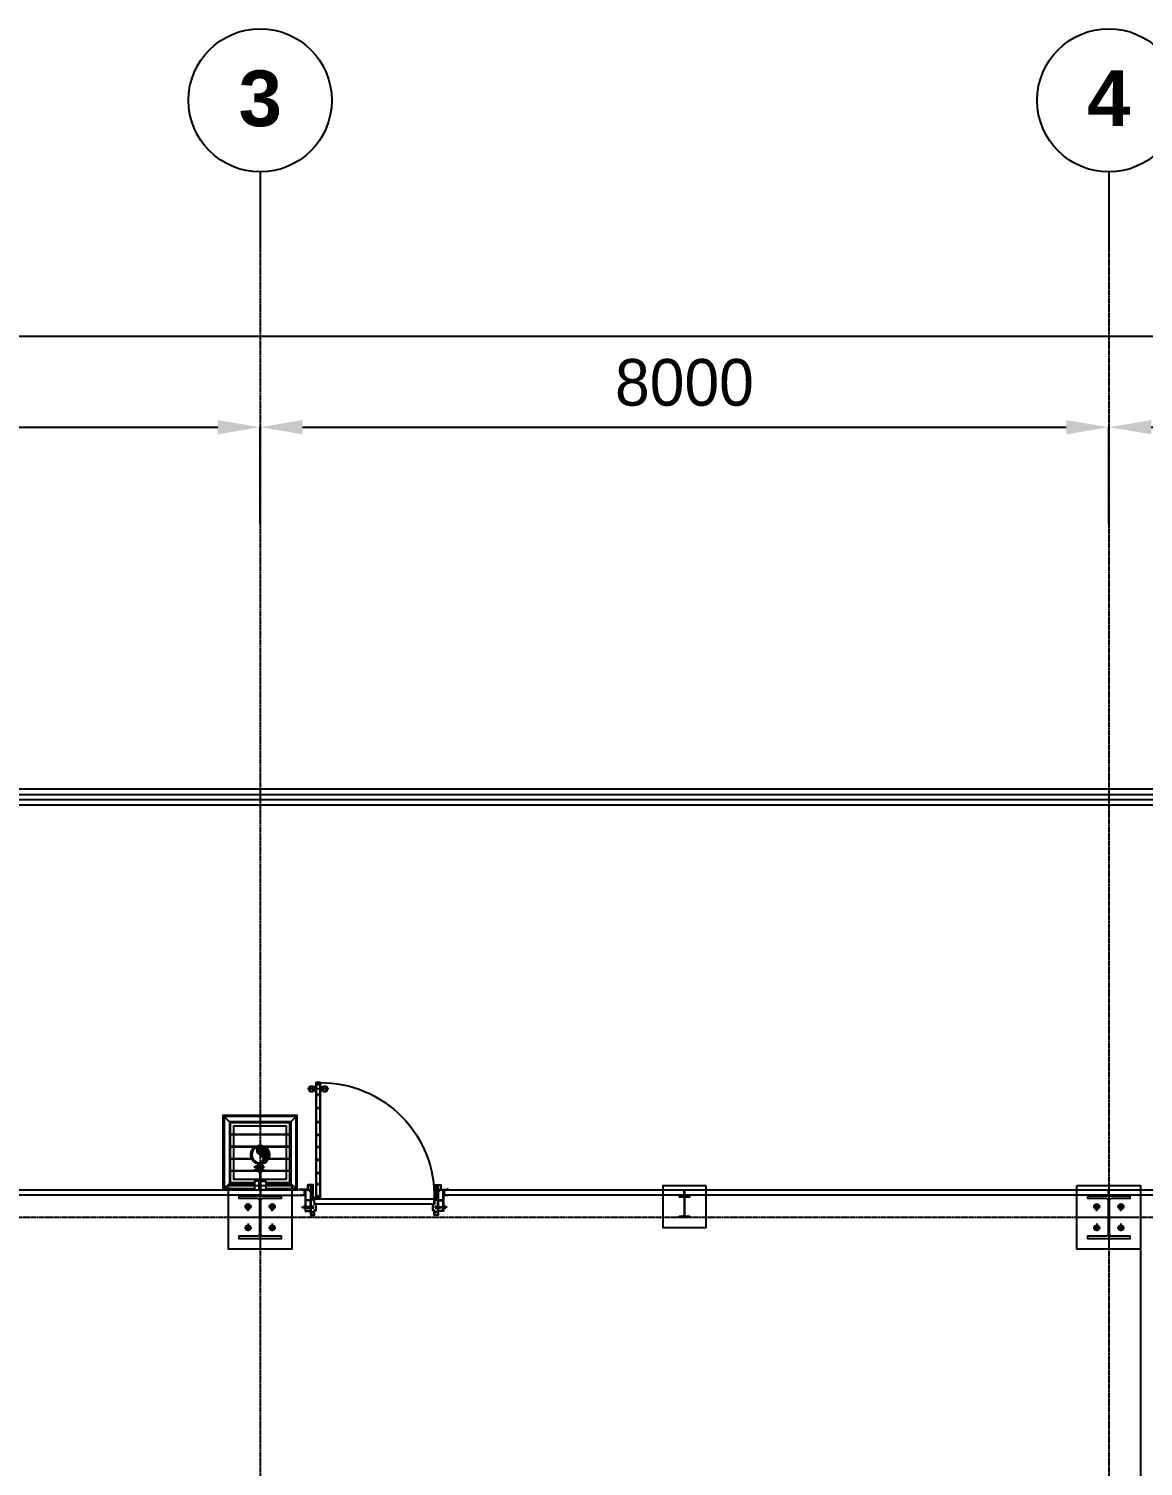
# Model space of a CAD drawing. Header units: millimetres. Extents: x -62354 to 129108, y -71259 to 35407.
# Drawn here: x -41316 to -30810, y 21856 to 35407 of the extents above; entities that cross this region are included whole.
import ezdxf
from ezdxf.enums import TextEntityAlignment as Align
from ezdxf.lldxf.tags import DXFTag

# ---------------------------------------------------------------- set-up
doc = ezdxf.new("R2010")
doc.units = ezdxf.units.MM
doc.header["$MEASUREMENT"] = 0
doc.linetypes.add('1st FL Layout xrf$0$CENTER2', pattern=[1.125, 0.75, -0.125, 0.125, -0.125])
doc.linetypes.add('1st FL Layout xrf$0$DASHDOT', pattern=[1, 0.5, -0.25, 0, -0.25])
for name, color, linetype, transparency in [('1st FL Layout xrf$0$AR-Column', 7, 'Continuous', 0.5), ('1st FL Layout xrf$0$AR-Door', 7, 'Continuous', 0.5), ('1st FL Layout xrf$0$AR-PC PANEL', 7, 'Continuous', 0.5), ('1st FL Layout xrf$0$Future', 7, 'Continuous', 0.5), ('1st FL Layout xrf$0$G-Grid Line', 253, '1st FL Layout xrf$0$CENTER2', 0.5), ('1st FL Layout xrf$0$stair', 7, 'Continuous', 0.5)]:
    doc.layers.add(name, color=color, linetype=linetype, transparency=transparency)
doc.layers.add('1st FL Layout xrf$0$G-Grid', color=7, linetype='Continuous')
doc.layers.add('1st FL Layout xrf$0$G-Grid Dim', color=1, linetype='Continuous')
doc.styles.add('1st FL Layout xrf$0$Standard', font='arialbd.ttf')
doc.styles.add('1st FL Layout xrf$0$TEXT', font='cordia2.shx')
tags = doc.linetypes.add('1st FL Layout xrf$0$DASHED', pattern=[0.75, 0.5, -0.25]).pattern_tags.tags
tags[6:7] = [DXFTag(74, 4), DXFTag(75, 0), DXFTag(340, '0'), DXFTag(46, 1.0), DXFTag(50, 0.0), DXFTag(44, 0.0), DXFTag(45, 0.0)]
tags[4:5] = [DXFTag(74, 4), DXFTag(75, 0), DXFTag(340, '0'), DXFTag(46, 1.0), DXFTag(50, 0.0), DXFTag(44, 0.0), DXFTag(45, 0.0)]
doc.dimstyles.new('1st FL Layout xrf$0$DIMDOT200', dxfattribs={"dimscale": 2, "dimtxt": 220, "dimasz": 200, "dimexe": 0.15, "dimexo": 0.1, "dimgap": 100, "dimtad": 1, "dimdec": 0, "dimzin": 0, "dimdsep": 46, "dimtxsty": '1st FL Layout xrf$0$TEXT', "dimcen": 0.09, "dimclrd": 256, "dimclre": 256, "dimclrt": 7, "dimadec": 0, "dimazin": 0, "dimtfac": 1, "dimtdec": 0, "dimtix": 1, "dimtmove": 2, "dimatfit": 3, "dimfxl": 1, "dimtolj": 1, "dimtzin": 0, "dimarcsym": 0})

# ---------------------------------------------------------------- blocks, each defined once
blk = doc.blocks.new('1st FL Layout xrf$0$40040013')
blk.add_lwpolyline([(-6.5, 156.5), (-6.5, -157, -0.4142136), (-28.5, -179), (-200, -179), (-200, -200), (200, -200), (200, -179), (28.5, -179, -0.4142136), (6.5, -157), (6.5, 156.5, -0.4095336), (28.5, 179), (200, 179), (200, 200), (-200, 200), (-200, 179), (-28.5, 179, -0.4095336)], format="xyb", close=True)
blk = doc.blocks.new('1st FL Layout xrf$0$H400')
at = {"color": 253}
for p, q in [((0, 0.281), (0, -0.281)), ((-0.281, 0), (0.281, 0))]:
    blk.add_line(p, q, dxfattribs=at)
at = {"color": 253, "linetype": '1st FL Layout xrf$0$DASHDOT', "ltscale": 0.1}
for p, q in [((-0.114, 0.058), (-0.114, 0.141)), ((0.114, 0.058), (0.114, 0.141)), ((-0.114, -0.059), (-0.114, -0.142)), ((0.114, -0.059), (0.114, -0.142))]:
    blk.add_line(p, q, dxfattribs=at)
at = {"color": 253}
for points in [[(-0.3, 0.3), (0.3, 0.3), (0.3, -0.3), (-0.3, -0.3)], [(-0.134, 0.111), (-0.114, 0.123), (-0.094, 0.111), (-0.094, 0.088), (-0.114, 0.077), (-0.134, 0.088)], [(0.134, 0.111), (0.114, 0.123), (0.094, 0.111), (0.094, 0.088), (0.114, 0.077), (0.134, 0.088)], [(-0.134, -0.112), (-0.114, -0.123), (-0.094, -0.112), (-0.094, -0.089), (-0.114, -0.077), (-0.134, -0.089)], [(0.134, -0.112), (0.114, -0.123), (0.094, -0.112), (0.094, -0.089), (0.114, -0.077), (0.134, -0.089)]]:
    blk.add_lwpolyline(points, close=True, dxfattribs=at)
for centre, radius in [((-0.114, 0.1), 0.025), ((-0.114, 0.1), 0.0192), ((-0.114, 0.1), 0.01), ((0.114, 0.1), 0.025), ((0.114, 0.1), 0.0192), ((0.114, 0.1), 0.01), ((-0.114, -0.1), 0.025), ((-0.114, -0.1), 0.0192), ((-0.114, -0.1), 0.01), ((0.114, -0.1), 0.025), ((0.114, -0.1), 0.0192), ((0.114, -0.1), 0.01)]:
    blk.add_circle(centre, radius, dxfattribs=at)
at = {"xscale": 0.0009999999999999998, "yscale": 0.0009999999999999998, "zscale": 0.0009999999999999998}
blk.add_blockref('1st FL Layout xrf$0$40040013', (0, 0), dxfattribs=at)
blk = doc.blocks.new('1st FL Layout xrf$0$sc1 200')
for p, q in [((797961, -741612), (797761, -741612)), ((797861, -741609), (797861, -741614))]:
    blk.add_line(p, q)
at = {"color": 253}
blk.add_lwpolyline([(797661, -741812), (798061, -741812), (798061, -741412), (797661, -741412)], close=True, dxfattribs=at)
blk.add_lwpolyline([(797782, -741614, 0.414214), (797769, -741627), (797769, -741662), (797761, -741662), (797761, -741562), (797769, -741562), (797769, -741596, 0.414214), (797782, -741609), (797940, -741609, 0.414214), (797953, -741596), (797953, -741562), (797961, -741562), (797961, -741662), (797953, -741662), (797953, -741627, 0.414214), (797940, -741614)], format="xyb", close=True)
blk = doc.blocks.new('1st FL Layout xrf$0$GRID10040')
at = {"layer": '1st FL Layout xrf$0$AR-Column'}
for p in [(312.838, 275.585), (320.838, 275.585)]:
    blk.add_blockref('1st FL Layout xrf$0$H400', p, dxfattribs=at)
at = {"layer": '1st FL Layout xrf$0$AR-Column', "xscale": -0.001000000000000001, "yscale": 0.001000000000000001, "zscale": 0.001, "rotation": 90}
blk.add_blockref('1st FL Layout xrf$0$sc1 200', (-424.774, 1073.546), dxfattribs=at)
blk = doc.blocks.new('*D46')
at = {"layer": '1st FL Layout xrf$0$G-Grid Dim', "lineweight": -2, "transparency": 16777216}
for p, q in [((-45135, 30744), (-45135, 31651)), ((-44735, 31651), (-39535, 31651)), ((-39135, 30744), (-39135, 31651))]:
    blk.add_line(p, q, dxfattribs=at)
at = {"layer": '1st FL Layout xrf$0$G-Grid Dim', "transparency": 16777216}
for points in [[(-44735, 31718), (-44735, 31584), (-45135, 31651)], [(-39535, 31718), (-39535, 31584), (-39135, 31651)]]:
    blk.add_solid(points, dxfattribs=at)
at = {"layer": '1st FL Layout xrf$0$G-Grid Dim', "color": 7, "transparency": 16777216, "insert": (-42135, 32071), "char_height": 440, "attachment_point": 5, "style": '1st FL Layout xrf$0$TEXT'}
blk.add_mtext('\\A1;6000', dxfattribs=at)
blk = doc.blocks.new('*D47')
at = {"layer": '1st FL Layout xrf$0$G-Grid Dim', "lineweight": -2, "transparency": 16777216}
for p, q in [((-39135, 30744), (-39135, 31651)), ((-38735, 31651), (-31535, 31651)), ((-31135, 30744), (-31135, 31651))]:
    blk.add_line(p, q, dxfattribs=at)
at = {"layer": '1st FL Layout xrf$0$G-Grid Dim', "transparency": 16777216}
for points in [[(-38735, 31718), (-38735, 31584), (-39135, 31651)], [(-31535, 31718), (-31535, 31584), (-31135, 31651)]]:
    blk.add_solid(points, dxfattribs=at)
at = {"layer": '1st FL Layout xrf$0$G-Grid Dim', "color": 7, "transparency": 16777216, "insert": (-35135, 32071), "char_height": 440, "attachment_point": 5, "style": '1st FL Layout xrf$0$TEXT'}
blk.add_mtext('\\A1;8000', dxfattribs=at)
blk = doc.blocks.new('*D48')
at = {"layer": '1st FL Layout xrf$0$G-Grid Dim', "lineweight": -2, "transparency": 16777216}
for p, q in [((-31135, 30744), (-31135, 31651)), ((-30735, 31651), (-23535, 31651)), ((-23135, 30744), (-23135, 31651))]:
    blk.add_line(p, q, dxfattribs=at)
at = {"layer": '1st FL Layout xrf$0$G-Grid Dim', "transparency": 16777216}
for points in [[(-30735, 31718), (-30735, 31584), (-31135, 31651)], [(-23535, 31718), (-23535, 31584), (-23135, 31651)]]:
    blk.add_solid(points, dxfattribs=at)
at = {"layer": '1st FL Layout xrf$0$G-Grid Dim', "color": 7, "transparency": 16777216, "insert": (-27135, 32071), "char_height": 440, "attachment_point": 5, "style": '1st FL Layout xrf$0$TEXT'}
blk.add_mtext('\\A1;8000', dxfattribs=at)
blk = doc.blocks.new('*D49')
at = {"layer": '1st FL Layout xrf$0$G-Grid Dim', "lineweight": -2, "transparency": 16777216}
for p, q in [((-51135, 30744), (-51135, 32505)), ((48465, 32505), (-50735, 32505)), ((48865, 30744), (48865, 32505))]:
    blk.add_line(p, q, dxfattribs=at)
at = {"layer": '1st FL Layout xrf$0$G-Grid Dim', "transparency": 16777216}
for points in [[(-50735, 32572), (-50735, 32438), (-51135, 32505)], [(48465, 32572), (48465, 32438), (48865, 32505)]]:
    blk.add_solid(points, dxfattribs=at)
at = {"layer": '1st FL Layout xrf$0$G-Grid Dim', "color": 7, "transparency": 16777216, "insert": (-1135, 32925), "char_height": 440, "attachment_point": 5, "style": '1st FL Layout xrf$0$TEXT'}
blk.add_mtext('\\A1;100000', dxfattribs=at)
blk = doc.blocks.new('1st FL Layout xrf$0$ST2')
at = {"layer": '1st FL Layout xrf$0$stair'}
for points in [[(-5710, 28239), (-48710, 28239), (-48710, 26809)], [(-5710, 28089), (-48560, 28089), (-48560, 26669)]]:
    blk.add_lwpolyline(points, dxfattribs=at)
at = {"layer": '1st FL Layout xrf$0$stair', "color": 253, "elevation": 0}
for points in [[(-48660, 28189), (-15210, 28189)], [(-15210, 28139), (-48610, 28139)]]:
    blk.add_lwpolyline(points, dxfattribs=at)
blk = doc.blocks.new('1st FL Layout xrf$0$CB')
for p, q in [((-0.008, 0), (-0.008, -0.08)), ((0.008, 0), (0.008, -0.08))]:
    blk.add_line(p, q)
at = {"color": 8}
for p, q in [((-0.003, -0.247), (-0.003, 0)), ((0.003, -0.247), (0.003, 0)), ((-0.29, -0.06), (-0.053, -0.06)), ((0.053, -0.06), (0.29, -0.06)), ((-0.281, -0.177), (-0.009, -0.177)), ((-0.281, -0.181), (-0.009, -0.181)), ((-0.024, -0.181), (-0.043, -0.181)), ((-0.024, -0.192), (-0.043, -0.192)), ((-0.024, -0.211), (-0.043, -0.211)), ((-0.024, -0.222), (-0.043, -0.222)), ((-0.024, -0.18), (-0.041, -0.18)), ((-0.024, -0.192), (-0.041, -0.192)), ((-0.024, -0.21), (-0.041, -0.21)), ((-0.024, -0.222), (-0.041, -0.222)), ((-0.02, -0.178), (-0.014, -0.178)), ((-0.02, -0.195), (-0.014, -0.195)), ((-0.02, -0.208), (-0.014, -0.208)), ((-0.02, -0.225), (-0.014, -0.225)), ((-0.012, -0.201), (-0.009, -0.201)), ((0.009, -0.18), (-0.009, -0.18)), ((0.009, -0.181), (-0.009, -0.181)), ((0.009, -0.192), (-0.009, -0.192)), ((0.009, -0.192), (-0.009, -0.192)), ((0.009, -0.21), (-0.009, -0.21)), ((0.009, -0.211), (-0.009, -0.211)), ((0.009, -0.222), (-0.009, -0.222)), ((0.009, -0.222), (-0.009, -0.222)), ((0.007, -0.252), (0.005, -0.254)), ((0.009, -0.177), (0.281, -0.177)), ((0.009, -0.181), (0.281, -0.181)), ((0.012, -0.201), (0.009, -0.201)), ((0.013, -0.253), (0.01, -0.256)), ((0.023, -0.204), (0.012, -0.204)), ((0.02, -0.178), (0.014, -0.178)), ((0.02, -0.195), (0.014, -0.195)), ((0.02, -0.208), (0.014, -0.208)), ((0.02, -0.225), (0.014, -0.225)), ((0.019, -0.254), (0.014, -0.259)), ((0.024, -0.256), (0.018, -0.263)), ((0.03, -0.258), (0.021, -0.266)), ((0.034, -0.26), (0.024, -0.271)), ((0.039, -0.262), (0.026, -0.275)), ((0.043, -0.265), (0.028, -0.281)), ((0.048, -0.268), (0.029, -0.287)), ((-0.281, -0.291), (-0.08, -0.291)), ((-0.281, -0.295), (-0.081, -0.295)), ((-0.281, -0.405), (0.281, -0.405)), ((0.058, -0.278), (-0.029, -0.366)), ((0.062, -0.282), (-0.029, -0.373)), ((0.065, -0.286), (-0.028, -0.379)), ((0, -0.33), (-0.027, -0.357)), ((0.067, -0.291), (-0.026, -0.384)), ((0.07, -0.295), (-0.024, -0.389)), ((0.072, -0.3), (-0.021, -0.393)), ((0.074, -0.305), (-0.018, -0.397)), ((0.076, -0.311), (-0.014, -0.4)), ((0.077, -0.316), (-0.01, -0.403)), ((0.078, -0.323), (-0.006, -0.406)), ((0.078, -0.329), (0, -0.408)), ((0.078, -0.337), (0.007, -0.408)), ((0.077, -0.345), (0.015, -0.407)), ((0.074, -0.355), (0.025, -0.404)), ((0.055, -0.275), (0.027, -0.302)), ((0.051, -0.271), (0.029, -0.294)), ((0.069, -0.367), (0.037, -0.399)), ((0.08, -0.291), (0.281, -0.291)), ((0.081, -0.295), (0.281, -0.295)), ((-0.281, -0.409), (0.281, -0.409)), ((-0.281, -0.519), (0.281, -0.519)), ((-0.281, -0.523), (0.281, -0.523))]:
    blk.add_line(p, q, dxfattribs=at)
at = {"color": 8, "linetype": '1st FL Layout xrf$0$DASHED'}
for p, q in [((-0.059, -0.186), (0.04, -0.186)), ((-0.059, -0.216), (0.04, -0.216))]:
    blk.add_line(p, q, dxfattribs=at)
blk.add_lwpolyline([(-0.35, 0), (0.35, 0), (0.35, -0.7), (-0.35, -0.7)], close=True)
for points in [[(-0.003, -0.08), (-0.053, -0.08), (-0.053, 0)], [(0.003, -0.08), (0.053, -0.08), (0.053, 0)], [(0.053, -0.01), (0.34, -0.01), (0.34, -0.69), (-0.34, -0.69), (-0.34, -0.01), (-0.053, -0.01)]]:
    blk.add_lwpolyline(points)
at = {"color": 8}
for points in [[(-0.34, -0.69), (-0.29, -0.64), (-0.29, -0.06), (-0.34, -0.01)], [(0.053, -0.065), (0.285, -0.065), (0.285, -0.635), (-0.285, -0.635), (-0.285, -0.065), (-0.053, -0.065)], [(0.053, -0.069), (0.281, -0.069), (0.281, -0.631), (-0.281, -0.631), (-0.281, -0.069), (-0.053, -0.069)], [(0.34, -0.69), (0.29, -0.64), (0.29, -0.06), (0.34, -0.01)], [(-0.012, -0.198), (-0.022, -0.198), (-0.024, -0.197), (-0.024, -0.176), (-0.022, -0.174)], [(-0.012, -0.228), (-0.022, -0.228), (-0.024, -0.227), (-0.024, -0.206), (-0.022, -0.204)], [(-0.022, -0.198), (-0.022, -0.174), (-0.012, -0.174)], [(-0.022, -0.228), (-0.022, -0.204), (-0.012, -0.204)], [(-0.009, -0.171), (-0.012, -0.171), (-0.012, -0.231), (-0.009, -0.231)], [(-0.009, -0.242), (-0.009, -0.161), (-0.003, -0.161)], [(0.009, -0.242), (0.009, -0.161), (0.003, -0.161)], [(0.009, -0.231), (0.012, -0.231), (0.012, -0.171), (0.009, -0.171)], [(0.012, -0.198), (0.023, -0.198), (0.024, -0.197), (0.024, -0.176), (0.023, -0.174)], [(0.023, -0.198), (0.023, -0.174), (0.012, -0.174)], [(0.023, -0.228), (0.024, -0.227), (0.024, -0.206), (0.023, -0.204), (0.023, -0.228), (0.012, -0.228)], [(0.29, -0.64), (-0.29, -0.64)]]:
    blk.add_lwpolyline(points, dxfattribs=at)
for points in [[(0.25, -0.1), (0.25, -0.6), (-0.25, -0.6), (-0.25, -0.1)], [(-0.043, -0.181), (-0.043, -0.192), (-0.041, -0.192), (-0.041, -0.18)], [(-0.041, -0.222), (-0.041, -0.21), (-0.043, -0.211), (-0.043, -0.222)]]:
    blk.add_lwpolyline(points, close=True, dxfattribs=at)
for radius in [0.0826, 0.0781]:
    blk.add_circle((0, -0.33), radius, dxfattribs=at)
for centre, radius, start, end in [((0, -0.33), 0.0886, 95.8302, 84.1698), ((-0.019, -0.175), 0.00394, 178.1674, 247.0711), ((-0.007, -0.186), 0.0154, 147.5596, 212.4404), ((-0.019, -0.198), 0.00394, 112.9289, 181.8326), ((-0.019, -0.205), 0.00394, 178.1674, 247.0711), ((-0.007, -0.216), 0.0154, 147.5596, 212.4404), ((-0.019, -0.228), 0.00394, 112.9289, 181.8326), ((-0.016, -0.175), 0.00394, 292.9289, 1.8326), ((-0.027, -0.186), 0.0154, 327.5596, 32.4404), ((-0.016, -0.198), 0.00394, 358.1674, 67.0711), ((-0.016, -0.205), 0.00394, 292.9289, 1.8326), ((-0.027, -0.216), 0.0154, 327.5596, 32.4404), ((-0.016, -0.228), 0.00394, 358.1674, 67.0711), ((-0.012, -0.291), 0.0408, 286.8351, 73.1649), ((0.016, -0.175), 0.00394, 178.1674, 247.0711), ((0.027, -0.186), 0.0154, 147.5596, 212.4404), ((0.016, -0.198), 0.00394, 112.9289, 181.8326), ((0.016, -0.205), 0.00394, 178.1674, 247.0711), ((0.027, -0.216), 0.0154, 147.5596, 212.4404), ((0.016, -0.228), 0.00394, 112.9289, 181.8326), ((0.019, -0.175), 0.00394, 292.9289, 1.8326), ((0.007, -0.186), 0.0154, 327.5596, 32.4404), ((0.019, -0.198), 0.00394, 358.1674, 67.0711), ((0.019, -0.205), 0.00394, 292.9289, 1.8326), ((0.007, -0.216), 0.0154, 327.5596, 32.4404), ((0.019, -0.228), 0.00394, 358.1674, 67.0711), ((0.012, -0.369), 0.0408, 106.8351, 253.1649)]:
    blk.add_arc(centre, radius, start, end, dxfattribs=at)
blk = doc.blocks.new('1st FL Layout xrf$0$D1.1')
at = {"color": 253}
for p, q in [((-1.025, -0.17), (-1.025, 0.031)), ((0.075, 0.063), (0.105, 0.063)), ((0.075, 0.003), (0.105, 0.003)), ((0.09, 0.086), (0.09, -0.032)), ((0.015, -0.037), (-0.005, -0.037)), ((0.005, -0.025), (0.005, -0.048)), ((0.015, -1.166), (0.015, -0.034)), ((0.06, -1.151), (0.06, -0.049)), ((0.075, -0.021), (0.105, -0.021)), ((0.075, -1.179), (0.105, -1.179)), ((0.075, -1.203), (0.105, -1.203)), ((0.09, -1.286), (0.09, -1.168)), ((0.075, -1.263), (0.105, -1.263))]:
    blk.add_line(p, q, dxfattribs=at)
for p, q in [((0.025, 0), (0.155, 0)), ((0, -0.05), (0, -0.04)), ((0.002, -0.05), (0.002, -0.042)), ((0.015, -0.031), (0.008, -0.031)), ((0.015, -0.033), (0.01, -0.033)), ((0.015, -0.033), (0.01, -0.033)), ((0.025, -1.2), (0.155, -1.2))]:
    blk.add_line(p, q)
for points in [[(-1.049, -0.017, -0.03052), (-1.048, 0.002)], [(-1.002, 0.002, -0.03052), (-1.001, -0.017)], [(0.085, 0.003), (0.085, 0.063, -1), (0.095, 0.063), (0.095, 0.003)], [(-1.084, -0.05), (0.002, -0.05, -0.414214), (0.003, -0.051), (0.003, -0.069, -0.414214), (0.002, -0.07, -0.414214), (0.003, -0.071), (0.003, -0.089, -0.414214), (0.002, -0.09), (-1.084, -0.09, -0.414214), (-1.085, -0.089), (-1.085, -0.071, -0.414214), (-1.084, -0.07, -0.414214), (-1.085, -0.069), (-1.085, -0.051, -0.414214), (-1.084, -0.05)], [(-1.083, -0.051, 0.414214), (-1.083, -0.052), (-1.083, -0.068, 0.414214), (-1.083, -0.068), (-1.065, -0.068), (-1.065, -0.071), (-1.083, -0.071, 0.414214), (-1.083, -0.072), (-1.083, -0.088, 0.414214), (-1.083, -0.088), (0.001, -0.088, 0.414214), (0.002, -0.088), (0.002, -0.072, 0.414214), (0.001, -0.071), (-0.017, -0.071), (-0.017, -0.068), (0.001, -0.068, 0.414214), (0.002, -0.068), (0.002, -0.052, 0.414214), (0.001, -0.051), (-1.083, -0.051)], [(-1.063, -0.048, -0.101811), (-1.044, -0.044)], [(-1.044, -0.095, -0.101811), (-1.063, -0.092)], [(-1.001, -0.017, -0.414214), (-1.008, -0.024), (-1.042, -0.024, -0.414214), (-1.049, -0.017)], [(-1.049, -0.123, -0.414214), (-1.042, -0.116), (-1.008, -0.116, -0.414214), (-1.001, -0.123)], [(-1.048, -0.141, -0.03052), (-1.049, -0.123)], [(-1.006, -0.044, -0.101811), (-0.987, -0.048)], [(-0.987, -0.092, -0.101811), (-1.006, -0.095)], [(-1.001, -0.123, -0.03052), (-1.002, -0.141)], [(-0.972, -0.086), (-0.972, -0.053, -0.414214), (-0.972, -0.053), (-0.954, -0.053), (-0.954, -0.051), (-0.973, -0.051, 0.414214), (-0.974, -0.052), (-0.974, -0.087, 0.414214), (-0.973, -0.088), (-0.954, -0.088), (-0.954, -0.086), (-0.972, -0.086, -0.414214), (-0.972, -0.086)], [(-0.843, -0.053), (-0.843, -0.086, -0.414214), (-0.843, -0.086), (-0.861, -0.086), (-0.861, -0.088), (-0.842, -0.088, 0.414214), (-0.841, -0.087), (-0.841, -0.052, 0.414214), (-0.842, -0.051), (-0.861, -0.051), (-0.861, -0.053), (-0.843, -0.053, -0.414214), (-0.843, -0.053)], [(-0.711, -0.053), (-0.711, -0.086, -0.414214), (-0.712, -0.086), (-0.73, -0.086), (-0.73, -0.088), (-0.711, -0.088, 0.414214), (-0.71, -0.087), (-0.71, -0.052, 0.414214), (-0.711, -0.051), (-0.73, -0.051), (-0.73, -0.053), (-0.712, -0.053, -0.414214), (-0.711, -0.053)], [(-0.592, -0.053, 0.414214), (-0.592, -0.053), (-0.61, -0.053), (-0.61, -0.051), (-0.591, -0.051, -0.414214), (-0.59, -0.052), (-0.59, -0.087, -0.414214), (-0.591, -0.088), (-0.61, -0.088), (-0.61, -0.086), (-0.592, -0.086, 0.414214), (-0.592, -0.086), (-0.592, -0.053)], [(-0.475, -0.086, -0.414214), (-0.476, -0.086), (-0.494, -0.086), (-0.494, -0.088), (-0.475, -0.088, 0.414214), (-0.474, -0.087), (-0.474, -0.052, 0.414214), (-0.475, -0.051), (-0.494, -0.051), (-0.494, -0.053), (-0.476, -0.053, -0.414214), (-0.475, -0.053), (-0.475, -0.086)], [(-0.355, -0.086, -0.414214), (-0.356, -0.086), (-0.374, -0.086), (-0.374, -0.088), (-0.355, -0.088, 0.414214), (-0.354, -0.087), (-0.354, -0.052, 0.414214), (-0.355, -0.051), (-0.374, -0.051), (-0.374, -0.053), (-0.356, -0.053, -0.414214), (-0.355, -0.053), (-0.355, -0.086)], [(-0.232, -0.086, -0.414214), (-0.232, -0.086), (-0.25, -0.086), (-0.25, -0.088), (-0.231, -0.088, 0.414214), (-0.23, -0.087), (-0.23, -0.052, 0.414214), (-0.231, -0.051), (-0.25, -0.051), (-0.25, -0.053), (-0.232, -0.053, -0.414214), (-0.232, -0.053), (-0.232, -0.086)], [(-0.126, -0.086, -0.414214), (-0.127, -0.086), (-0.145, -0.086), (-0.145, -0.088), (-0.126, -0.088, 0.414214), (-0.125, -0.087), (-0.125, -0.052, 0.414214), (-0.126, -0.051), (-0.145, -0.051), (-0.145, -0.053), (-0.127, -0.053, -0.414214), (-0.126, -0.053), (-0.126, -0.086)], [(0.085, -1.203), (0.085, -1.263, 1), (0.095, -1.263), (0.095, -1.203)]]:
    blk.add_lwpolyline(points, format="xyb")
for points in [[(-1.048, 0.002), (-1.043, 0.016), (-1.007, 0.016), (-1.002, 0.002)], [(-1.009, -0.034), (-1.006, -0.044), (-1.044, -0.044), (-1.041, -0.034)], [(-1.009, -0.105), (-1.006, -0.095), (-1.044, -0.095), (-1.041, -0.105)], [(0.025, -0.003), (0.025, -0.002), (0.155, -0.002), (0.155, -0.003)], [(-1.002, -0.141), (-1.007, -0.155), (-1.043, -0.155), (-1.048, -0.141)], [(0.025, -1.197), (0.025, -1.198), (0.155, -1.198), (0.155, -1.197)]]:
    blk.add_lwpolyline(points, close=True)
for points in [[(0.017, -0.033, 0.414214), (0.017, -0.033), (0.017, -0.033), (0.061, -0.033, -0.414214), (0.062, -0.034), (0.062, -0.048), (0.062, -0.048, 0.414214), (0.062, -0.048), (0.062, -0.048), (0.118, -0.048), (0.118, -0.048, 0.414214), (0.118, -0.048), (0.118, -0.048), (0.118, -0.034), (0.118, -0.034, -0.414214), (0.119, -0.033), (0.119, -0.033), (0.163, -0.033), (0.163, -0.033, 0.414214), (0.163, -0.033), (0.163, -0.033), (0.163, -0.002), (0.163, -0.002, 0.414214), (0.163, -0.002), (0.163, -0.002), (0.145, -0.002), (0.145, 0), (0.164, 0), (0.164, 0, -0.414214), (0.165, -0.001), (0.165, -0.001), (0.165, -0.034), (0.165, -0.034, -0.414214), (0.164, -0.035), (0.164, -0.035), (0.12, -0.035), (0.12, -0.035, 0.414229), (0.12, -0.035), (0.12, -0.049), (0.12, -0.049, -0.414214), (0.119, -0.05), (0.119, -0.05), (0.061, -0.05), (0.061, -0.05, -0.414214), (0.06, -0.049), (0.06, -0.049), (0.06, -0.035), (0.06, -0.035, 0.414214), (0.06, -0.035), (0.06, -0.035), (0.016, -0.035), (0.016, -0.035, -0.414214), (0.015, -0.034), (0.015, -0.034), (0.015, -0.001), (0.015, -0.001, -0.414214), (0.016, 0), (0.016, 0), (0.035, 0), (0.035, -0.002), (0.017, -0.002), (0.017, -0.002, 0.414214), (0.017, -0.002), (0.017, -0.002), (0.017, -0.033)], [(0.06, -0.044), (0.06, -0.045), (0.058, -0.045), (0.058, -0.039), (0.06, -0.039), (0.06, -0.04, -0.218211), (0.067, -0.042, -0.223174)], [(0.017, -1.167, -0.414214), (0.017, -1.167), (0.017, -1.167), (0.061, -1.167, 0.414214), (0.062, -1.166), (0.062, -1.152), (0.062, -1.152, -0.414214), (0.062, -1.152), (0.062, -1.152), (0.118, -1.152), (0.118, -1.152, -0.414214), (0.118, -1.152), (0.118, -1.152), (0.118, -1.166), (0.118, -1.166, 0.414214), (0.119, -1.167), (0.119, -1.167), (0.163, -1.167), (0.163, -1.167, -0.414214), (0.163, -1.167), (0.163, -1.167), (0.163, -1.198), (0.163, -1.198, -0.414214), (0.163, -1.198), (0.163, -1.198), (0.145, -1.198), (0.145, -1.2), (0.164, -1.2), (0.164, -1.2, 0.414214), (0.165, -1.199), (0.165, -1.199), (0.165, -1.166), (0.165, -1.166, 0.414214), (0.164, -1.165), (0.164, -1.165), (0.12, -1.165), (0.12, -1.165, -0.414229), (0.12, -1.165), (0.12, -1.151), (0.12, -1.151, 0.414214), (0.119, -1.15), (0.119, -1.15), (0.061, -1.15), (0.061, -1.15, 0.414214), (0.06, -1.151), (0.06, -1.151), (0.06, -1.165), (0.06, -1.165, -0.414214), (0.06, -1.165), (0.06, -1.165), (0.016, -1.165), (0.016, -1.165, 0.414214), (0.015, -1.166), (0.015, -1.166), (0.015, -1.199), (0.015, -1.199, 0.414214), (0.016, -1.2), (0.016, -1.2), (0.035, -1.2), (0.035, -1.198), (0.017, -1.198), (0.017, -1.198, -0.414214), (0.017, -1.198), (0.017, -1.198), (0.017, -1.167)], [(0.06, -1.156), (0.06, -1.155), (0.058, -1.155), (0.058, -1.161), (0.06, -1.161), (0.06, -1.16, 0.218211), (0.067, -1.158, 0.223174)]]:
    blk.add_lwpolyline(points, format="xyb", close=True)
for points in [[(-1.065, -0.07), (-1.084, -0.07)], [(-0.987, -0.05), (-0.987, -0.048), (-1.063, -0.048), (-1.063, -0.05)], [(-0.987, -0.09), (-0.987, -0.092), (-1.063, -0.092), (-1.063, -0.09)], [(-1.043, -0.024), (-1.043, -0.025), (-1.007, -0.025), (-1.007, -0.024)], [(-1.043, -0.116), (-1.043, -0.115), (-1.007, -0.115), (-1.007, -0.116)], [(-1.038, -0.034), (-1.038, -0.026), (-1.038, -0.025)], [(-1.038, -0.026), (-1.012, -0.026), (-1.012, -0.034)], [(-1.038, -0.105), (-1.038, -0.113), (-1.038, -0.115)], [(-1.038, -0.113), (-1.012, -0.113), (-1.012, -0.105)], [(-1.012, -0.026), (-1.012, -0.025)], [(-1.012, -0.113), (-1.012, -0.115)], [(-0.017, -0.07), (0.002, -0.07)], [(0, -0.051), (0, -0.068)], [(0.002, -0.071), (0.002, -0.077), (0, -0.077), (0, -0.071)], [(0.002, -0.051), (0.002, -0.068)], [(0.017, -0.033), (0.045, -0.033), (0.045, -0.031), (0.017, -0.031)], [(-1.024, -0.155), (-1.024, -0.157), (-1.027, -0.157), (-1.027, -0.155)]]:
    blk.add_lwpolyline(points)
for centre, radius in [((0.09, 0.003), 0.0045), ((0.005, -0.037), 0.006), ((0.09, -0.021), 0.0045), ((0.09, -1.179), 0.0045), ((0.09, -1.203), 0.0045)]:
    blk.add_circle(centre, radius)
blk.add_arc((-0.014, -0.094), 1.071, 179.6794, 271.5578, dxfattribs=at)
blk.add_point((0.155, 0))
blk = doc.blocks.new('1st FL Layout xrf$0$A$C203E5055')
at = {"color": 253, "ltscale": 0.2}
blk.add_line((0, 4), (27, 4), dxfattribs=at)
for p, q in [((8, 3), (7, 5)), ((7, 5), (7, 4)), ((8, 5), (7, 5)), ((7, 5), (7, 5)), ((7, 4), (8, 3)), ((9, 3), (8, 5)), ((9, 5), (8, 5)), ((8, 5), (8, 5)), ((8, 5), (8, 5)), ((8, 4), (9, 4)), ((8, 3), (8, 4)), ((10, 5), (9, 5)), ((9, 5), (9, 5)), ((9, 5), (9, 5)), ((10, 3), (9, 5)), ((9, 4), (9, 3)), ((9, 3), (9, 4)), ((9, 4), (10, 4)), ((11, 3), (10, 5)), ((11, 5), (10, 5)), ((10, 5), (10, 5)), ((10, 5), (10, 5)), ((10, 4), (11, 4)), ((10, 3), (10, 4)), ((10, 4), (10, 3)), ((12, 3), (11, 5)), ((12, 5), (11, 5)), ((11, 5), (11, 5)), ((11, 5), (11, 5)), ((11, 4), (11, 3)), ((11, 3), (11, 4)), ((11, 4), (12, 4)), ((13, 3), (12, 5)), ((12, 5), (12, 5)), ((12, 5), (12, 5)), ((13, 5), (12, 5)), ((12, 4), (12, 3)), ((12, 3), (12, 4)), ((12, 4), (13, 4)), ((13, 5), (13, 5)), ((13, 5), (13, 5)), ((14, 5), (13, 5)), ((14, 3), (13, 5)), ((13, 4), (13, 3)), ((13, 3), (13, 4)), ((13, 4), (14, 4)), ((14, 5), (14, 5)), ((14, 5), (14, 5)), ((15, 5), (14, 5)), ((15, 3), (14, 5)), ((15, 3), (14, 5)), ((14, 4), (15, 4)), ((14, 3), (14, 4)), ((14, 4), (14, 3)), ((15, 5), (15, 5)), ((15, 5), (15, 5)), ((16, 5), (15, 5)), ((16, 3), (15, 5)), ((15, 4), (15, 4)), ((15, 3), (15, 4)), ((15, 4), (15, 3)), ((15, 4), (16, 3)), ((16, 5), (16, 5)), ((16, 5), (16, 5)), ((17, 5), (16, 5)), ((17, 3), (16, 5)), ((17, 3), (16, 5)), ((16, 4), (17, 3)), ((16, 4), (16, 4)), ((16, 3), (16, 4)), ((17, 5), (17, 5)), ((17, 5), (17, 5)), ((18, 5), (17, 5)), ((18, 3), (17, 5)), ((17, 4), (17, 4)), ((17, 3), (17, 4)), ((17, 4), (18, 3)), ((17, 4), (18, 4)), ((17, 4), (17, 4)), ((18, 5), (18, 5)), ((19, 5), (18, 5)), ((18, 4), (18, 5)), ((18, 3), (19, 3)), ((19, 7), (19, 2)), ((19, 3), (19, 5)), ((20, 5), (20, 5)), ((21, 5), (21, 5)), ((21, 4), (21, 4))]:
    blk.add_line(p, q)
blk.add_lwpolyline([(19, 4), (19, 2, -0.06934), (18, 1, 0.119917), (18, 0), (17, 0), (17, 4), (17, 9), (18, 9, 0.119917), (18, 7, -0.06934), (19, 7)], format="xyb", close=True)
blk.add_lwpolyline([(17, 2), (17, 8), (18, 8), (18, 2)], close=True)
blk.add_lwpolyline([(18, 0), (18, 4), (18, 9)])
for centre, major_axis, start_param, end_param in [((18, 4), (-1.59, -1.59), 1.00621, 3.706179), ((20, 5), (-0.212, -0.212), 0.43991, 2.406403), ((20, 4), (-0.366, -0.366), 1.995556, 3.753147)]:
    blk.add_ellipse(centre, major_axis=major_axis, ratio=1, start_param=start_param, end_param=end_param)
blk = doc.blocks.new('1st FL Layout xrf$0$A$C7FE23A81')
at = {"color": 253}
for p, q in [((-76, -42), (-64, -42)), ((-76, -77), (-62, -77)), ((-72, -41), (-68, -41)), ((-68, -43), (-72, -43)), ((-72, -76), (-66, -76)), ((-66, -77), (-72, -77))]:
    blk.add_line(p, q, dxfattribs=at)
for p, q in [((-72, -40), (-72, -44)), ((-72, -75), (-72, -79)), ((-68, -40), (-68, -44)), ((-66, -75), (-66, -79)), ((-54, -109), (-54, -105)), ((-52, -109), (-54, -109)), ((-53, -105), (-53, -105)), ((-51, -105), (-52, -105)), ((-51, -109), (-50, -110)), ((-50, -105), (-50, -105)), ((-48, -105), (-49, -105)), ((-49, -109), (-49, -110)), ((-48, -109), (-47, -110)), ((-47, -105), (-47, -105)), ((-47, -109), (-46, -110)), ((-45, -105), (-46, -105)), ((-45, -109), (-45, -110)), ((-44, -105), (-44, -105)), ((-44, -109), (-44, -109))]:
    blk.add_line(p, q)
for points in [[(-50, 90, -0.414214), (-50, 90), (-50, 81, 0.414214), (-49, 80), (0, 80), (0, 82), (-48, 82, -0.414214), (-48, 82), (-48, 91, 0.414214), (-49, 92), (-85, 92), (-85, 90)], [(0, 76), (0, -16, -0.414214), (-4, -20), (-46, -20, -0.414214), (-50, -16), (-50, 76, -0.414214), (-46, 80), (-4, 80, -0.414214), (0, 76)], [(-4, 78), (-46, 78, 0.414214), (-48, 76), (-48, -16, 0.414214), (-46, -18), (-4, -18, 0.414214), (-2, -16), (-2, 76, 0.414214), (-4, 78)], [(-55, -112, 0.843624), (-54, -112), (-54, -109), (-54, -105), (-54, -102, 0.703285), (-55, -102)], [(0, -116), (0, -24, 0.414214), (-4, -20), (-46, -20, 0.414214), (-50, -24), (-50, -116, 0.414214), (-46, -120), (-4, -120, 0.414214), (0, -116)], [(-4, -118), (-46, -118, -0.414214), (-48, -116), (-48, -24, -0.414214), (-46, -22), (-4, -22, -0.414214), (-2, -24), (-2, -116, -0.414214), (-4, -118)]]:
    blk.add_lwpolyline(points, format="xyb", close=True)
at = {"extrusion": (0, 0, -1)}
for points in [[(72, -40), (72, -40), (73, -40), (73, -40), (73, -41), (73, -41), (74, -41), (74, -42)], [(74, -42), (74, -42), (73, -43), (73, -43), (73, -43), (73, -44), (72, -44), (72, -44)], [(72, -75), (72, -75), (73, -75), (73, -75), (73, -75), (73, -76), (74, -76), (74, -77)], [(74, -77), (74, -77), (73, -78), (73, -78), (73, -78), (73, -78), (72, -79), (72, -79)]]:
    blk.add_lwpolyline(points, dxfattribs=at)
for points in [[(-22, -122), (35, -122), (42, -129), (44, -128), (36, -120), (-24, -120), (-24, -163), (-70, -163), (-70, -35), (-70, -35), (-70, -35), (-70, -35), (-70, -35), (-72, -35), (-72, -165), (-22, -165)], [(-54, -159), (-54, -88), (-50, -88), (-50, -163), (-70, -163), (-70, -63), (-66, -63), (-66, -159)], [(-52, -110), (-53, -105), (-52, -105), (-51, -109)], [(-50, -110), (-51, -105), (-51, -105), (-50, -109)], [(-49, -110), (-50, -105), (-49, -105), (-49, -109)], [(-47, -110), (-48, -105), (-48, -105), (-47, -109)], [(-46, -110), (-47, -105), (-46, -105), (-46, -109)], [(-45, -110), (-45, -105), (-45, -105), (-44, -109)]]:
    blk.add_lwpolyline(points, close=True)
at = {"color": 253}
for points in [[(-72, -41), (-68, -41)], [(-72, -43), (-68, -43)], [(-72, -76), (-66, -76)], [(-72, -78), (-66, -78)]]:
    blk.add_lwpolyline(points, dxfattribs=at)
for points in [[(-55, -104), (-58, -104, 0.414214), (-58, -104), (-58, -110, 0.414214), (-58, -110), (-55, -110)], [(-55, -107), (-57, -107, -0.338878), (-57, -104), (-55, -104)], [(-55, -110), (-57, -110, -0.338878), (-57, -107), (-55, -107)], [(-43, -110), (-43, -109), (-43, -106, 0.150833), (-44, -106, -0.815006), (-44, -105), (-41, -106, -0.148657), (-40, -106), (-38, -107)], [(-40, -109), (-38, -107, 0.333596), (-38, -107), (-40, -108, 0.52242), (-40, -109), (-40, -109), (-43, -109)]]:
    blk.add_lwpolyline(points, format="xyb")
for points in [[(-52, -110), (-52, -109), (-53, -105), (-54, -105)], [(-52, -105), (-52, -105), (-51, -109), (-51, -109)], [(-51, -105), (-50, -105), (-49, -109), (-50, -109)], [(-49, -105), (-49, -105), (-48, -109), (-49, -109)], [(-48, -105), (-47, -105), (-47, -109), (-47, -109)], [(-46, -105), (-46, -105), (-45, -109), (-46, -109)], [(-44, -105), (-44, -105), (-44, -105), (-45, -105)], [(-43, -105), (-43, -105), (-44, -105)], [(-44, -106), (-44, -109), (-43, -110), (-44, -106)], [(-38, -107), (-40, -105), (-43, -105)]]:
    blk.add_lwpolyline(points)
for centre in [(-68, -42), (-66, -77)]:
    blk.add_arc(centre, 2.12, 280.9231, 79.0769)
at = {"rotation": 270}
blk.add_blockref('1st FL Layout xrf$0$A$C203E5055', (-65, -15), dxfattribs=at)
blk = doc.blocks.new('1st FL Layout xrf$0$EL1')
at = {"layer": '1st FL Layout xrf$0$AR-Door', "color": 7}
for points in [[(-38710, 24261), (-38708, 24261), (-38708, 24413), (-38752, 24413), (-38752, 24411), (-38710, 24411)], [(-37406, 24261), (-37408, 24261), (-37408, 24413), (-37363, 24413), (-37363, 24411), (-37406, 24411)]]:
    blk.add_lwpolyline(points, close=True, dxfattribs=at)
at = {"layer": '1st FL Layout xrf$0$AR-PC PANEL'}
for points in [[(-42185, 24463), (-39130, 24463), (-39130, 24413), (-42185, 24413)], [(-39130, 24413), (-38718, 24413), (-38718, 24463), (-39130, 24463)], [(-35140, 24413), (-37398, 24413), (-37398, 24463), (-35140, 24463)], [(-31140, 24413), (-35130, 24413), (-35130, 24463), (-31140, 24463)]]:
    blk.add_lwpolyline(points, close=True, dxfattribs=at)
blk.add_lwpolyline([(-29735, 24413), (-31130, 24413), (-31130, 24463), (-29735, 24463)], dxfattribs=at)
at = {"layer": '1st FL Layout xrf$0$Future'}
blk.add_line((-30835, 24413), (-30835, -14237), dxfattribs=at)
at = {"layer": '1st FL Layout xrf$0$AR-Door', "xscale": -1000.000000000014, "yscale": 1000.000000000014, "zscale": 1000, "rotation": 90}
blk.add_blockref('1st FL Layout xrf$0$D1.1', (-38658, 24388), dxfattribs=at)
at = {"layer": '1st FL Layout xrf$0$AR-Door', "rotation": 180.0000000000445}
blk.add_blockref('1st FL Layout xrf$0$A$C7FE23A81', (-38708, 24343), dxfattribs=at)
at = {"layer": '1st FL Layout xrf$0$AR-Door', "xscale": -1, "rotation": 180}
blk.add_blockref('1st FL Layout xrf$0$A$C7FE23A81', (-37408, 24343), dxfattribs=at)
at = {"layer": '1st FL Layout xrf$0$AR-PC PANEL', "xscale": -1000, "yscale": 1000, "zscale": 1000, "rotation": 180}
blk.add_blockref('1st FL Layout xrf$0$CB', (-39135, 24463), dxfattribs=at)
blk = doc.blocks.new('*U69')
at = {"color": 1}
blk.add_lwpolyline([(850, 0), (2100, 0)], dxfattribs=at)
blk.add_circle((-275, 0), 1125, dxfattribs=at)
at = {"style": '1st FL Layout xrf$0$Standard'}
blk.add_attdef('GRID', text='', height=875, dxfattribs=at).set_placement((-308, 3), align=Align.MIDDLE_CENTER)
blk = doc.blocks.new('1st FL Layout xrf')
at = {"layer": '1st FL Layout xrf$0$G-Grid Line', "ltscale": 10}
for p, q in [((-39134.9, 33307.4), (-39134.9, -20796.5)), ((-31134.9, 33307.4), (-31134.9, -20796.5))]:
    blk.add_line(p, q, dxfattribs=at)
blk.add_lwpolyline([(-60254, 24203.5), (53865.1, 24203.5)], dxfattribs=at)
at = {"layer": '1st FL Layout xrf$0$AR-Column', "xscale": 1000, "yscale": 1000, "zscale": 1000}
blk.add_blockref('1st FL Layout xrf$0$GRID10040', (-351972.6, -251381.3), dxfattribs=at)
at = {"layer": '1st FL Layout xrf$0$AR-PC PANEL'}
blk.add_blockref('1st FL Layout xrf$0$EL1', (0, 0), dxfattribs=at)
at = {"layer": '1st FL Layout xrf$0$G-Grid'}
ref = blk.add_blockref('*U69', (-39134.9, 34567.4), dxfattribs=dict(at, xscale=0.5999999999985448, yscale=0.5999999999985448, zscale=0.5999999999985448, rotation=270))
ref.add_attrib('GRID', '3', dxfattribs={"layer": '0', "height": 525, "style": '1st FL Layout xrf$0$Standard'}).set_placement((-39133.3, 34752), align=Align.MIDDLE_CENTER)
ref = blk.add_blockref('*U69', (-31134.9, 34567.4), dxfattribs=dict(at, xscale=0.5999999999985448, yscale=0.5999999999985448, zscale=0.5999999999985448, rotation=270))
ref.add_attrib('GRID', '4', dxfattribs={"layer": '0', "height": 525, "style": '1st FL Layout xrf$0$Standard'}).set_placement((-31133.3, 34752), align=Align.MIDDLE_CENTER)
at = {"layer": '1st FL Layout xrf$0$stair'}
blk.add_blockref('1st FL Layout xrf$0$ST2', (0, 0), dxfattribs=at)
at = {"layer": '1st FL Layout xrf$0$G-Grid Dim'}
for base, p1, p2, picture, middle in [((-51134.9, 32505.1), (48865.1, 30743.3), (-51134.9, 30743.3), '*D49', (-1134.9, 32925.1)), ((-39134.9, 31651.1), (-45134.9, 30743.3), (-39134.9, 30743.3), '*D46', (-42134.9, 32071.1)), ((-31134.9, 31651.1), (-39134.9, 30743.3), (-31134.9, 30743.3), '*D47', (-35134.9, 32071.1)), ((-23134.9, 31651.1), (-31134.9, 30743.3), (-23134.9, 30743.3), '*D48', (-27134.9, 32071.1))]:
    dim = blk.add_linear_dim(base=base, p1=p1, p2=p2, dimstyle='1st FL Layout xrf$0$DIMDOT200', dxfattribs=at)
    dim.commit()
    dim.dimension.update_dxf_attribs({"geometry": picture, "text_midpoint": middle})

msp = doc.modelspace()

# ---------------------------------------------------------------- block references
msp.add_blockref('1st FL Layout xrf', (0, 0))

doc.saveas('drawing.dxf')
